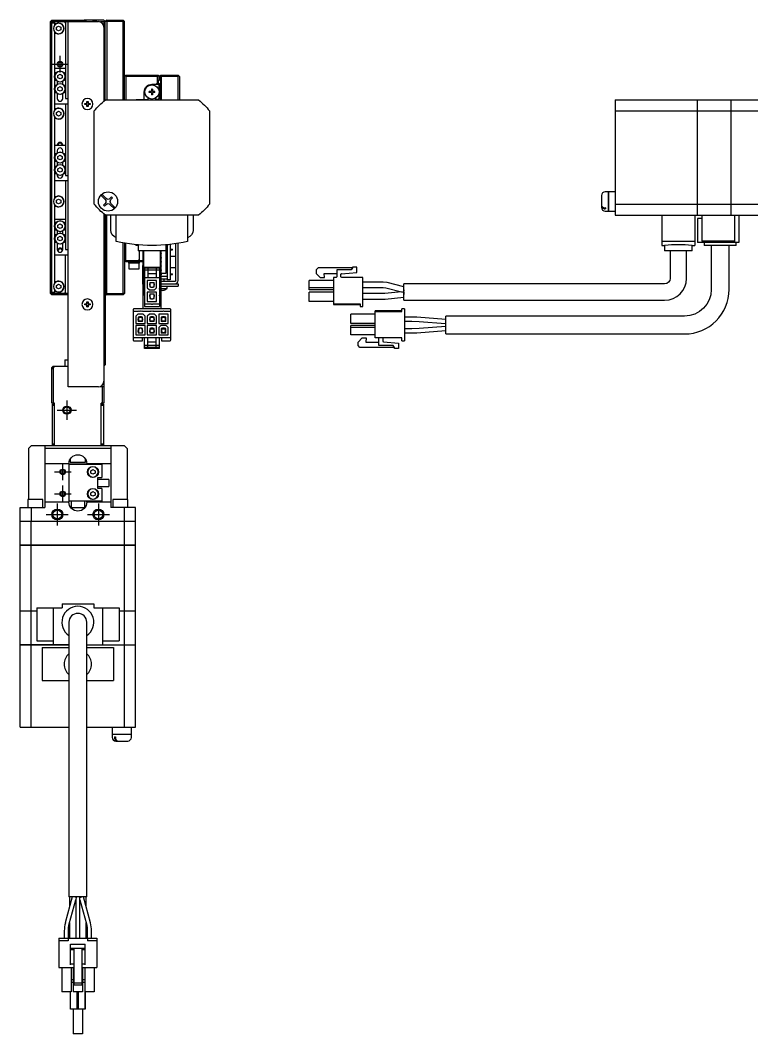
# Model space of a CAD drawing. Extents: x 0 to 1010, y -8 to 581.
# Drawn here: x 535.3 to 801.9, y 110.3 to 479.4 of the extents above; entities that cross this region are included whole.
import ezdxf

# ---------------------------------------------------------------- set-up
doc = ezdxf.new("R2010")
doc.units = 0
doc.header["$LTSCALE"] = 0.5
doc.linetypes.add('CENTER', pattern=[50.8, 31.75, -6.35, 6.35, -6.35])
for name, color, linetype in [('MSM_CENTER', 1, 'CENTER'), ('MSM_CONTINUOUS', 7, 'CONTINUOUS'), ('MSM_NARROW', 5, 'CONTINUOUS')]:
    doc.layers.add(name, color=color, linetype=linetype)

msp = doc.modelspace()

# ---------------------------------------------------------------- linework, layer by layer
at = {"layer": 'MSM_CENTER'}
for p, q in [((549.78, 460.4), (549.78, 466.4)), ((546.78, 463.4), (552.78, 463.4)), ((552.28, 340.9), (552.28, 333.9)), ((548.78, 337.4), (555.78, 337.4)), ((550.78, 311.9), (550.78, 317.9)), ((547.78, 314.9), (553.78, 314.9)), ((547.78, 306.9), (553.78, 306.9)), ((550.78, 303.9), (550.78, 309.9)), ((548.78, 303.4), (548.78, 295.4)), ((563.78, 303.4), (563.78, 295.4)), ((544.78, 299.4), (552.78, 299.4)), ((559.78, 299.4), (567.78, 299.4))]:
    msp.add_line(p, q, dxfattribs=at)
at = {"layer": 'MSM_CONTINUOUS'}
for p, q in [((546.78, 479.4), (546.28, 478.9)), ((546.28, 379.9), (546.28, 478.9)), ((546.78, 478.9), (546.53, 479.15)), ((546.78, 479.4), (558.28, 479.4)), ((546.78, 379.9), (546.78, 478.9)), ((546.78, 478.9), (563.78, 478.9)), ((547.78, 478.4), (546.78, 478.4)), ((547.78, 478.9), (547.78, 477.72)), ((548.53, 476.83), (549.28, 477.26)), ((548.53, 475.96), (548.53, 476.83)), ((549.28, 477.26), (550.03, 476.83)), ((550.03, 476.83), (550.03, 475.96)), ((551.28, 478.9), (551.78, 478.4)), ((551.78, 478.9), (551.78, 450.9)), ((552.78, 345.9), (552.78, 478.9)), ((558.28, 479.4), (558.78, 478.9)), ((558.38, 479.3), (558.58, 479.3)), ((558.48, 479.3), (558.58, 479.4)), ((565.78, 479.4), (558.58, 479.4)), ((558.68, 479), (558.58, 478.9)), ((558.88, 478.9), (558.88, 479)), ((559.08, 478.9), (559.08, 479.4)), ((559.28, 478.9), (559.28, 479.4)), ((559.48, 478.9), (559.28, 479.1)), ((561.78, 479.2), (561.78, 478.9)), ((562.98, 479.2), (561.78, 479.2)), ((562.98, 479.2), (562.98, 478.9)), ((564.58, 478.9), (565.78, 478.9)), ((565.78, 479.4), (566.28, 478.9)), ((566.03, 479.15), (565.78, 478.9)), ((565.78, 478.9), (565.78, 449.96)), ((566.78, 479.4), (566.28, 478.9)), ((572.78, 478.9), (566.28, 478.9)), ((566.28, 450.4), (566.28, 478.9)), ((566.78, 479.4), (566.78, 450.4)), ((566.78, 479.4), (572.78, 479.4)), ((573.28, 478.9), (572.78, 479.4)), ((572.78, 450.4), (572.78, 479.4)), ((573.28, 478.69), (572.78, 478.9)), ((573.28, 450.4), (573.28, 478.9)), ((547.78, 475.07), (547.78, 446.72)), ((549.28, 475.53), (548.53, 475.96)), ((550.03, 475.96), (549.28, 475.53)), ((547.78, 461.9), (551.78, 461.9)), ((549.03, 459.33), (549.78, 459.76)), ((549.03, 458.46), (549.03, 459.33)), ((549.78, 458.03), (549.03, 458.46)), ((549.78, 459.76), (550.53, 459.33)), ((550.53, 458.46), (549.78, 458.03)), ((550.53, 459.33), (550.53, 458.46)), ((573.28, 458.9), (573.78, 459.4)), ((573.78, 458.9), (573.53, 459.15)), ((573.78, 459.4), (585.58, 459.4)), ((573.78, 458.9), (573.78, 450.4)), ((585.28, 458.9), (573.78, 458.9)), ((585.68, 459.3), (585.28, 458.9)), ((585.28, 456.6), (585.28, 458.9)), ((585.58, 459.4), (585.78, 459.2)), ((585.78, 459.2), (585.78, 457.66)), ((586.28, 459.2), (586.33, 459.25)), ((586.28, 457.66), (586.28, 459.2)), ((586.33, 459.25), (586.48, 459.4)), ((586.33, 459.25), (586.68, 458.9)), ((586.48, 459.4), (592.78, 459.4)), ((592.78, 458.9), (586.68, 458.9)), ((586.68, 458.9), (586.68, 450.4)), ((592.78, 459.4), (593.28, 458.9)), ((593.03, 459.15), (592.78, 458.9)), ((592.78, 450.4), (592.78, 458.9)), ((593.28, 458.9), (593.28, 450.4)), ((548.78, 457.16), (548.78, 456.13)), ((549.03, 454.83), (549.78, 455.26)), ((549.03, 453.96), (549.03, 454.83)), ((549.78, 455.26), (550.53, 454.83)), ((550.53, 454.83), (550.53, 453.96)), ((550.78, 456.13), (550.78, 457.16)), ((583.43, 454.3), (583.14, 454.3)), ((583.14, 454.3), (583.14, 453.5)), ((583.28, 456.1), (585.78, 456.1)), ((583.43, 454.3), (583.43, 453.5)), ((585.28, 456.6), (584.78, 456.1)), ((585.64, 456.1), (585.28, 456.6)), ((585.78, 456.33), (585.78, 454.01)), ((586.28, 450.4), (586.28, 456.33)), ((548.78, 452.66), (548.78, 450.9)), ((549.78, 453.53), (549.03, 453.96)), ((550.53, 453.96), (549.78, 453.53)), ((550.78, 450.9), (550.78, 452.66)), ((551.78, 450.9), (552.78, 450.9)), ((566.28, 450.4), (566.16, 450.27)), ((566.31, 450.4), (600.25, 450.4)), ((577.58, 450.4), (577.58, 450.6)), ((577.58, 450.6), (581.74, 450.6)), ((580.48, 450.6), (580.48, 453.3)), ((581.74, 450.6), (581.96, 450.97)), ((582.28, 453.15), (582.28, 453.44)), ((583.08, 453.44), (582.28, 453.44)), ((583.08, 453.15), (582.28, 453.15)), ((582.81, 453.44), (582.81, 453.15)), ((583.43, 453.77), (583.14, 453.77)), ((583.14, 453.09), (583.14, 452.3)), ((583.14, 452.83), (583.43, 452.83)), ((583.43, 452.3), (583.14, 452.3)), ((583.43, 453.09), (583.43, 452.3)), ((584.28, 453.44), (583.49, 453.44)), ((584.28, 453.15), (583.49, 453.15)), ((583.75, 453.44), (583.75, 453.15)), ((584.28, 453.15), (584.28, 453.44)), ((584.75, 450.73), (584.83, 450.6)), ((585.48, 450.6), (584.83, 450.6)), ((585.48, 450.6), (585.78, 450.9)), ((585.78, 452.58), (585.78, 450.9)), ((600.41, 450.27), (600.28, 450.4)), ((752.13, 450.4), (782.08, 450.4)), ((752.13, 450.4), (752.13, 408.4)), ((782.08, 408.4), (782.08, 450.4)), ((782.08, 450.35), (782.13, 450.35)), ((782.13, 408.4), (782.13, 450.4)), ((782.13, 450.4), (794.38, 450.4)), ((794.38, 408.4), (794.38, 450.4)), ((794.38, 450.35), (794.43, 450.35)), ((794.43, 450.4), (818.38, 450.4)), ((794.43, 408.4), (794.43, 450.4)), ((552.78, 448.9), (547.78, 448.9)), ((551.78, 448.9), (551.78, 422.9)), ((558.86, 449.1), (559.58, 449.1)), ((559.58, 448.7), (558.86, 448.7)), ((559.58, 449.1), (559.58, 449.82)), ((559.58, 447.97), (559.58, 448.7)), ((559.98, 449.82), (559.98, 449.1)), ((559.98, 449.1), (560.71, 449.1)), ((559.98, 448.7), (559.98, 447.97)), ((560.71, 448.7), (559.98, 448.7)), ((547.78, 444.07), (547.78, 414.72)), ((548.53, 445.83), (549.28, 446.26)), ((548.53, 444.96), (548.53, 445.83)), ((549.28, 444.53), (548.53, 444.96)), ((549.28, 446.26), (550.03, 445.83)), ((550.03, 444.96), (549.28, 444.53)), ((550.03, 445.83), (550.03, 444.96)), ((562.41, 446.53), (562.28, 446.4)), ((562.28, 412.43), (562.28, 446.37)), ((604.28, 446.4), (604.16, 446.53)), ((604.28, 446.37), (604.28, 412.43)), ((752.13, 446.37), (782.08, 446.37)), ((782.08, 446.11), (782.13, 446.11)), ((782.13, 446.37), (794.38, 446.37)), ((794.38, 446.11), (794.43, 446.11)), ((794.43, 446.37), (818.38, 446.37)), ((547.78, 433.9), (551.78, 433.9)), ((548.78, 431.9), (548.78, 431.13)), ((550.78, 431.13), (550.78, 431.9)), ((549.03, 429.83), (549.78, 430.26)), ((549.03, 428.96), (549.03, 429.83)), ((549.78, 428.53), (549.03, 428.96)), ((549.78, 430.26), (550.53, 429.83)), ((550.53, 428.96), (549.78, 428.53)), ((550.53, 429.83), (550.53, 428.96)), ((548.78, 427.66), (548.78, 426.63)), ((549.03, 425.33), (549.78, 425.76)), ((549.03, 424.46), (549.03, 425.33)), ((549.78, 425.76), (550.53, 425.33)), ((550.53, 425.33), (550.53, 424.46)), ((550.78, 426.63), (550.78, 427.66)), ((552.78, 420.9), (547.78, 420.9)), ((548.78, 423.16), (548.78, 422.9)), ((549.78, 424.03), (549.03, 424.46)), ((550.53, 424.46), (549.78, 424.03)), ((550.78, 422.9), (550.78, 423.16)), ((551.78, 422.9), (552.78, 422.9)), ((551.78, 420.9), (551.78, 395.9)), ((548.53, 413.83), (549.28, 414.26)), ((548.53, 412.96), (548.53, 413.83)), ((549.28, 414.26), (550.03, 413.83)), ((550.03, 413.83), (550.03, 412.96)), ((566.22, 414.1), (564.64, 415.69)), ((564.99, 416.04), (566.58, 414.46)), ((567.99, 414.46), (568.59, 415.06)), ((568.95, 414.7), (568.34, 414.1)), ((568.59, 415.06), (568.95, 414.7)), ((747.13, 415.6), (747.13, 411.2)), ((749.58, 416.9), (748.43, 416.9)), ((749.58, 416.9), (749.58, 409.9)), ((749.63, 416.85), (749.58, 416.85)), ((749.63, 416.9), (749.63, 409.9)), ((752.13, 416.9), (749.63, 416.9)), ((547.78, 412.07), (547.78, 383.72)), ((549.28, 412.53), (548.53, 412.96)), ((550.03, 412.96), (549.28, 412.53)), ((562.28, 412.4), (562.41, 412.27)), ((565.62, 412.09), (566.22, 412.69)), ((565.98, 411.73), (565.62, 412.09)), ((566.58, 412.34), (565.98, 411.73)), ((569.58, 410.75), (567.99, 412.34)), ((568.34, 412.69), (569.93, 411.1)), ((604.16, 412.27), (604.28, 412.4)), ((748.63, 411.1), (748.43, 411.1)), ((748.63, 410.75), (748.43, 410.75)), ((748.43, 409.9), (749.58, 409.9)), ((748.63, 411.1), (748.63, 410.75)), ((749.58, 409.95), (749.63, 409.95)), ((749.63, 409.9), (752.13, 409.9)), ((752.13, 412.43), (782.08, 412.43)), ((782.08, 412.68), (782.13, 412.68)), ((782.13, 412.43), (794.38, 412.43)), ((794.38, 412.68), (794.43, 412.68)), ((794.43, 412.43), (818.38, 412.43)), ((547.78, 406.9), (551.78, 406.9)), ((565.78, 408.84), (565.78, 339.9)), ((566.16, 408.53), (566.28, 408.4)), ((566.28, 408.4), (566.28, 353.9)), ((600.25, 408.4), (566.31, 408.4)), ((566.78, 379.4), (566.78, 408.4)), ((568.28, 402.98), (568.28, 408.4)), ((570.28, 398.83), (570.28, 408.4)), ((596.28, 408.4), (596.28, 398.83)), ((598.28, 408.4), (598.28, 402.98)), ((600.28, 408.4), (600.41, 408.53)), ((752.13, 408.4), (782.08, 408.4)), ((769.13, 408.4), (769.13, 397.4)), ((781.13, 408.4), (781.13, 397.4)), ((782.08, 408.45), (782.13, 408.45)), ((782.13, 408.4), (818.38, 408.4)), ((783.63, 407.2), (782.13, 407.2)), ((782.13, 407.2), (782.13, 398.4)), ((783.63, 408.4), (783.63, 399)), ((794.38, 408.45), (794.43, 408.45)), ((795.63, 408.4), (795.63, 398.4)), ((797.13, 408.4), (797.13, 398.4)), ((548.78, 402.66), (548.78, 401.63)), ((549.03, 404.83), (549.78, 405.26)), ((549.03, 403.96), (549.03, 404.83)), ((549.78, 403.53), (549.03, 403.96)), ((549.78, 405.26), (550.53, 404.83)), ((550.53, 403.96), (549.78, 403.53)), ((550.53, 404.83), (550.53, 403.96)), ((550.78, 401.63), (550.78, 402.66)), ((549.03, 400.33), (549.78, 400.76)), ((549.03, 399.46), (549.03, 400.33)), ((549.78, 399.03), (549.03, 399.46)), ((549.78, 400.76), (550.53, 400.33)), ((550.53, 399.46), (549.78, 399.03)), ((550.53, 400.33), (550.53, 399.46)), ((781.13, 398.83), (769.13, 398.83)), ((795.63, 399), (783.63, 399)), ((548.78, 398.16), (548.78, 395.9)), ((550.78, 395.9), (550.78, 398.16)), ((551.78, 395.9), (552.78, 395.9)), ((572.78, 379.4), (572.78, 398.33)), ((573.28, 398.24), (573.28, 379.9)), ((573.78, 391.4), (573.78, 398.16)), ((577.46, 397.68), (577.46, 397.4)), ((578.28, 397.4), (577.46, 397.4)), ((578.28, 397.61), (578.28, 395.4)), ((588.28, 395.4), (578.28, 395.4)), ((578.78, 391.9), (578.78, 395.4)), ((580.03, 374.3), (580.03, 395.4)), ((580.28, 380.4), (580.28, 395.4)), ((586.28, 395.4), (586.28, 380.4)), ((586.53, 395.4), (586.53, 374.3)), ((588.28, 397.61), (588.28, 387.15)), ((589.1, 397.4), (588.28, 397.4)), ((588.28, 396.65), (588.78, 396.65)), ((588.78, 397.4), (588.78, 384.9)), ((589.1, 397.4), (589.1, 397.68)), ((589.98, 397.78), (589.98, 384.9)), ((589.98, 396.02), (590.78, 396.02)), ((589.98, 395.77), (590.78, 395.77)), ((590.78, 395.77), (590.78, 396.02)), ((591.98, 384.6), (591.98, 398.03)), ((592.78, 384.6), (592.78, 398.16)), ((769.13, 397.4), (770.13, 397.4)), ((770.13, 397.4), (770.13, 395.4)), ((780.13, 395.4), (770.13, 395.4)), ((772.13, 395.4), (772.13, 385.4)), ((778.13, 385.4), (778.13, 395.4)), ((780.13, 397.4), (781.13, 397.4)), ((780.13, 395.4), (780.13, 397.4)), ((797.13, 398.4), (782.13, 398.4)), ((784.56, 398.4), (784.56, 397.4)), ((796.2, 397.4), (784.56, 397.4)), ((787.13, 397.4), (787.13, 381.4)), ((793.63, 381.4), (793.63, 397.4)), ((796.2, 397.4), (796.2, 398.4)), ((552.78, 393.9), (547.78, 393.9)), ((551.78, 379.9), (551.78, 393.9)), ((573.78, 391.9), (580.03, 391.9)), ((580.03, 391.4), (573.78, 391.4)), ((574.78, 391.9), (574.78, 390.9)), ((578.78, 392.4), (578.28, 391.9)), ((578.78, 390.9), (578.78, 391.4)), ((591.98, 393.4), (589.98, 393.4)), ((578.78, 390.9), (574.78, 390.9)), ((574.88, 390.9), (574.88, 388.9)), ((574.88, 388.9), (578.68, 388.9)), ((578.68, 388.9), (578.68, 390.9)), ((579.78, 390.1), (579.78, 383.8)), ((579.78, 390.1), (580.03, 390.1)), ((580.58, 389.5), (585.98, 389.5)), ((580.58, 389.5), (580.58, 375.1)), ((580.58, 389.2), (585.98, 389.2)), ((580.58, 388.5), (585.98, 388.5)), ((581.78, 389.2), (581.78, 385.7)), ((584.78, 389.2), (584.78, 385.7)), ((585.98, 389.5), (585.98, 375.1)), ((589.98, 389.4), (591.98, 389.4)), ((643.83, 389.2), (643.13, 388.5)), ((643.13, 388.5), (643.13, 387.2)), ((656.43, 389.2), (643.83, 389.2)), ((650.68, 388.5), (650.68, 386)), ((655.93, 388.5), (650.68, 388.5)), ((652.37, 387.1), (657.93, 387.58)), ((652.37, 387.1), (657.93, 387.58)), ((656.43, 389.2), (655.93, 388.5)), ((656.43, 389.5), (656.43, 389.2)), ((657.93, 389.5), (656.43, 389.5)), ((657.93, 387.58), (657.93, 389.5)), ((580.58, 385.7), (585.98, 385.7)), ((584.98, 384.6), (581.58, 384.6)), ((581.58, 384.6), (581.58, 381.95)), ((581.78, 387.2), (584.78, 387.2)), ((582.48, 383.95), (582.48, 383.45)), ((582.48, 383.95), (584.08, 383.95)), ((582.53, 383.95), (582.53, 382.57)), ((584.03, 382.57), (584.03, 383.95)), ((584.08, 383.45), (584.08, 383.95)), ((584.98, 381.95), (584.98, 384.6)), ((586.63, 386.65), (586.53, 386.65)), ((586.53, 386.15), (588.78, 386.15)), ((588.78, 385.15), (586.53, 385.15)), ((591.58, 384.2), (586.53, 384.2)), ((588.28, 387.15), (586.63, 387.15)), ((586.63, 387.15), (586.63, 386.65)), ((587.78, 384.2), (587.78, 385.15)), ((589.98, 384.9), (588.78, 384.9)), ((589.98, 387.02), (590.78, 387.02)), ((589.98, 386.77), (590.78, 386.77)), ((590.78, 386.77), (590.78, 387.02)), ((640.53, 381.2), (640.53, 384.6)), ((649.43, 384.6), (640.53, 384.6)), ((643.13, 387.2), (644.63, 385.7)), ((643.13, 387.2), (644.63, 385.7)), ((644.63, 385.7), (646.13, 385.7)), ((644.63, 385.7), (646.13, 385.7)), ((646, 387.2), (650.68, 387.2)), ((646.13, 385.7), (646, 387.2)), ((646, 387.2), (650.68, 387.2)), ((650.38, 385.7), (649.43, 385.7)), ((649.43, 385.7), (649.43, 376.1)), ((652.18, 386), (652.18, 386.9)), ((652.37, 387.1), (653.52, 387.2)), ((652.37, 387.1), (653.52, 387.2)), ((660.13, 385.7), (652.48, 385.7)), ((653.52, 387.2), (653.52, 387.2)), ((660.13, 375.1), (660.13, 385.7)), ((667.49, 384.07), (660.13, 384.07)), ((669.01, 383.88), (667.49, 384.07)), ((675.13, 382.28), (669.01, 383.88)), ((546.78, 380.4), (547.78, 380.4)), ((547.78, 381.07), (547.78, 379.9)), ((548.53, 382.83), (549.28, 383.26)), ((548.53, 381.96), (548.53, 382.83)), ((549.28, 381.53), (548.53, 381.96)), ((549.28, 383.26), (550.03, 382.83)), ((550.03, 381.96), (549.28, 381.53)), ((550.03, 382.83), (550.03, 381.96)), ((551.78, 380.4), (551.28, 379.9)), ((581.58, 381.95), (582.33, 381.2)), ((581.58, 380.4), (581.58, 377)), ((584.98, 380.4), (581.58, 380.4)), ((582.33, 381.2), (584.23, 381.2)), ((582.38, 383.45), (582.38, 382.95)), ((582.53, 383.45), (582.38, 383.45)), ((582.38, 382.95), (582.53, 382.95)), ((582.48, 382.95), (582.48, 382.3)), ((582.48, 382.3), (582.81, 382.3)), ((582.53, 382.57), (582.91, 382.2)), ((582.91, 382.2), (583.66, 382.2)), ((583.66, 382.2), (584.03, 382.57)), ((583.76, 382.3), (584.08, 382.3)), ((584.03, 383.45), (584.18, 383.45)), ((584.03, 382.95), (584.18, 382.95)), ((584.08, 382.3), (584.08, 382.95)), ((584.18, 382.95), (584.18, 383.45)), ((584.23, 381.2), (584.98, 381.95)), ((584.98, 377), (584.98, 380.4)), ((586.53, 383.4), (592.78, 383.4)), ((586.53, 382.6), (592.78, 382.6)), ((586.53, 381.7), (588.78, 381.7)), ((586.58, 381.14), (586.98, 381.14)), ((586.58, 381.01), (586.58, 381.14)), ((586.98, 381.14), (586.98, 381.01)), ((587.71, 381.14), (587.73, 381.14)), ((588.78, 381.7), (588.78, 382.6)), ((592.78, 383.4), (592.78, 382.6)), ((649.43, 381.95), (640.53, 381.95)), ((649.43, 381.2), (640.53, 381.2)), ((649.43, 381.2), (640.53, 381.2)), ((640.53, 377), (640.53, 380.4)), ((649.43, 380.4), (640.53, 380.4)), ((660.13, 382.07), (667.49, 382.07)), ((667.49, 382.07), (668.5, 381.94)), ((674.19, 380.46), (668.13, 379.88)), ((668.5, 381.94), (674.19, 380.46)), ((674.19, 380.46), (674.91, 380.4)), ((675.13, 381.25), (674.91, 380.4)), ((674.95, 380.53), (674.91, 380.4)), ((674.91, 380.4), (674.95, 380.53)), ((674.95, 380.53), (675.13, 381.25)), ((675.04, 380.54), (674.95, 380.53)), ((675.04, 380.54), (675.13, 379.55)), ((675.13, 377.4), (675.13, 383.4)), ((770.13, 383.4), (675.13, 383.4)), ((546.28, 379.9), (546.78, 379.4)), ((546.53, 379.65), (546.78, 379.9)), ((552.78, 379.9), (546.78, 379.9)), ((552.78, 379.4), (546.78, 379.4)), ((559.58, 376.1), (559.58, 376.82)), ((559.98, 376.82), (559.98, 376.1)), ((566.28, 379.9), (572.78, 379.9)), ((566.28, 379.9), (566.78, 379.4)), ((572.78, 379.4), (566.78, 379.4)), ((572.78, 379.9), (573.28, 380.1)), ((572.78, 379.4), (573.28, 379.9)), ((581.58, 377), (584.98, 377)), ((582.53, 379.25), (582.38, 379.25)), ((582.38, 379.25), (582.38, 378.75)), ((582.38, 378.75), (582.53, 378.75)), ((582.48, 379.75), (584.08, 379.75)), ((582.48, 379.75), (582.48, 379.25)), ((582.48, 378.75), (582.48, 378.1)), ((582.48, 378.1), (582.81, 378.1)), ((582.53, 379.75), (582.53, 378.37)), ((582.53, 378.37), (582.91, 378)), ((582.91, 378), (583.66, 378)), ((583.66, 378), (584.03, 378.37)), ((583.76, 378.1), (584.08, 378.1)), ((584.03, 378.37), (584.03, 379.75)), ((584.03, 379.25), (584.18, 379.25)), ((584.03, 378.75), (584.18, 378.75)), ((584.08, 379.25), (584.08, 379.75)), ((584.08, 378.1), (584.08, 378.75)), ((584.18, 378.75), (584.18, 379.25)), ((649.43, 377), (640.53, 377)), ((649.43, 377), (640.53, 377)), ((668.04, 379.87), (660.13, 379.87)), ((660.13, 377.87), (668.04, 377.87)), ((668.13, 379.88), (668.04, 379.87)), ((668.04, 377.87), (668.33, 377.88)), ((668.33, 377.88), (675.13, 378.54)), ((675.13, 377.4), (770.13, 377.4)), ((558.86, 376.1), (559.58, 376.1)), ((559.58, 375.7), (558.86, 375.7)), ((559.58, 374.97), (559.58, 375.7)), ((559.98, 376.1), (560.71, 376.1)), ((560.71, 375.7), (559.98, 375.7)), ((559.98, 375.7), (559.98, 374.97)), ((576.38, 374), (576.38, 363)), ((578.28, 373.3), (576.38, 373.3)), ((589.88, 374.3), (576.68, 374.3)), ((578.83, 373.3), (578.78, 373.3)), ((579.38, 373.3), (579.33, 373.3)), ((582.76, 373.3), (579.88, 373.3)), ((580.58, 376.1), (583.03, 376.1)), ((580.58, 375.1), (585.98, 375.1)), ((583.31, 373.3), (583.26, 373.3)), ((583.53, 376.1), (585.98, 376.1)), ((587.23, 373.3), (583.81, 373.3)), ((590.18, 373.3), (587.73, 373.3)), ((590.18, 363), (590.18, 374)), ((649.43, 376.1), (659.13, 376.1)), ((649.43, 376.1), (659.13, 376.1)), ((649.43, 376.1), (649.43, 375.85)), ((649.43, 375.85), (659.13, 375.85)), ((659.13, 376.1), (659.13, 375.1)), ((659.13, 375.1), (660.13, 375.1)), ((659.13, 375.1), (660.13, 375.1)), ((664.68, 363.7), (664.68, 373.55)), ((674.38, 373.55), (664.68, 373.55)), ((664.68, 373.3), (674.38, 373.3)), ((674.38, 373.3), (674.38, 374.3)), ((675.38, 374.3), (674.38, 374.3)), ((675.38, 374.3), (675.38, 362.7)), ((578.13, 372.4), (577.38, 371.65)), ((577.38, 371.65), (577.38, 369)), ((580.03, 372.4), (578.13, 372.4)), ((578.33, 370.65), (578.18, 370.65)), ((578.18, 370.65), (578.18, 370.15)), ((578.18, 370.15), (578.33, 370.15)), ((578.28, 371.3), (578.28, 370.65)), ((578.61, 371.3), (578.28, 371.3)), ((578.28, 370.15), (578.28, 369.65)), ((579.88, 369.65), (578.28, 369.65)), ((578.71, 371.4), (578.33, 371.02)), ((578.33, 371.02), (578.33, 369.65)), ((579.46, 371.4), (578.71, 371.4)), ((579.4, 369.65), (578.87, 369.8)), ((579.3, 371.24), (579.75, 371.11)), ((579.83, 371.02), (579.46, 371.4)), ((579.88, 371.3), (579.56, 371.3)), ((579.83, 369.65), (579.83, 371.02)), ((579.98, 370.65), (579.83, 370.65)), ((579.98, 370.15), (579.83, 370.15)), ((579.88, 370.65), (579.88, 371.3)), ((579.88, 369.65), (579.88, 370.15)), ((579.98, 370.15), (579.98, 370.65)), ((580.78, 371.65), (580.03, 372.4)), ((580.78, 369), (580.78, 371.65)), ((582.33, 372.4), (581.58, 371.65)), ((581.58, 371.65), (581.58, 369)), ((584.23, 372.4), (582.33, 372.4)), ((582.53, 370.65), (582.38, 370.65)), ((582.38, 370.65), (582.38, 370.15)), ((582.38, 370.15), (582.53, 370.15)), ((582.81, 371.3), (582.48, 371.3)), ((582.48, 371.3), (582.48, 370.65)), ((582.48, 370.15), (582.48, 369.65)), ((584.08, 369.65), (582.48, 369.65)), ((582.91, 371.4), (582.53, 371.02)), ((582.53, 371.02), (582.53, 369.65)), ((582.54, 369.65), (582.53, 369.73)), ((583.66, 371.4), (582.91, 371.4)), ((584.03, 371.02), (583.66, 371.4)), ((584.08, 371.3), (583.76, 371.3)), ((584.03, 369.65), (584.03, 371.02)), ((584.18, 370.65), (584.03, 370.65)), ((584.18, 370.15), (584.03, 370.15)), ((584.03, 369.65), (584.03, 369.73)), ((584.08, 370.65), (584.08, 371.3)), ((584.08, 369.65), (584.08, 370.15)), ((584.18, 370.15), (584.18, 370.65)), ((584.98, 371.65), (584.23, 372.4)), ((584.98, 369), (584.98, 371.65)), ((585.78, 372.4), (585.78, 369)), ((589.18, 372.4), (585.78, 372.4)), ((586.73, 370.65), (586.58, 370.65)), ((586.58, 370.65), (586.58, 370.15)), ((586.58, 370.15), (586.73, 370.15)), ((586.68, 371.3), (586.68, 370.65)), ((587.01, 371.3), (586.68, 371.3)), ((586.68, 370.15), (586.68, 369.65)), ((588.28, 369.65), (586.68, 369.65)), ((587.01, 371.3), (586.73, 371.02)), ((586.73, 371.02), (586.73, 369.65)), ((587.27, 371.24), (586.82, 371.11)), ((587.11, 371.4), (587.01, 371.3)), ((587.86, 371.4), (587.11, 371.4)), ((587.17, 369.65), (587.7, 369.8)), ((588.23, 371.02), (587.86, 371.4)), ((588.28, 371.3), (587.96, 371.3)), ((588.23, 369.65), (588.23, 371.02)), ((588.38, 370.65), (588.23, 370.65)), ((588.38, 370.15), (588.23, 370.15)), ((588.28, 370.65), (588.28, 371.3)), ((588.28, 369.65), (588.28, 370.15)), ((588.38, 370.15), (588.38, 370.65)), ((589.18, 369), (589.18, 372.4)), ((655.78, 369), (655.78, 372.4)), ((664.68, 372.4), (655.78, 372.4)), ((678.99, 371.27), (675.38, 371.27)), ((675.38, 369.77), (678.01, 369.77)), ((678.01, 369.77), (680.65, 369.67)), ((690.38, 370.4), (679.84, 371.24)), ((680.65, 369.67), (690.32, 368.9)), ((690.38, 365.15), (690.38, 371.65)), ((777.38, 371.65), (690.38, 371.65)), ((577.38, 369), (580.78, 369)), ((577.38, 368.2), (577.38, 364.8)), ((580.78, 368.2), (577.38, 368.2)), ((578.33, 366.45), (578.18, 366.45)), ((578.18, 366.45), (578.18, 365.95)), ((578.18, 365.95), (578.33, 365.95)), ((578.61, 367.1), (578.28, 367.1)), ((578.28, 367.1), (578.28, 366.45)), ((578.28, 365.95), (578.28, 365.45)), ((579.88, 365.45), (578.28, 365.45)), ((578.71, 367.2), (578.33, 366.82)), ((578.33, 366.82), (578.33, 365.45)), ((579.46, 367.2), (578.71, 367.2)), ((579.83, 366.82), (579.46, 367.2)), ((579.88, 367.1), (579.56, 367.1)), ((579.83, 365.45), (579.83, 366.82)), ((579.98, 366.45), (579.83, 366.45)), ((579.98, 365.95), (579.83, 365.95)), ((579.88, 366.45), (579.88, 367.1)), ((579.88, 365.45), (579.88, 365.95)), ((579.98, 365.95), (579.98, 366.45)), ((580.78, 364.8), (580.78, 368.2)), ((581.58, 369), (584.98, 369)), ((584.98, 368.2), (581.58, 368.2)), ((581.58, 368.2), (581.58, 364.8)), ((582.38, 366.45), (582.38, 365.95)), ((582.53, 366.45), (582.38, 366.45)), ((582.38, 365.95), (582.53, 365.95)), ((582.81, 367.1), (582.48, 367.1)), ((582.48, 367.1), (582.48, 366.45)), ((582.48, 365.95), (582.48, 365.45)), ((584.08, 365.45), (582.48, 365.45)), ((582.91, 367.2), (582.53, 366.82)), ((582.53, 366.82), (582.53, 365.45)), ((583.66, 367.2), (582.91, 367.2)), ((584.03, 366.82), (583.66, 367.2)), ((584.08, 367.1), (583.76, 367.1)), ((584.03, 365.45), (584.03, 366.82)), ((584.18, 366.45), (584.03, 366.45)), ((584.18, 365.95), (584.03, 365.95)), ((584.08, 366.45), (584.08, 367.1)), ((584.08, 365.45), (584.08, 365.95)), ((584.18, 365.95), (584.18, 366.45)), ((584.98, 364.8), (584.98, 368.2)), ((585.78, 369), (589.18, 369)), ((586.53, 368.2), (585.78, 367.45)), ((585.78, 367.45), (585.78, 364.8)), ((588.43, 368.2), (586.53, 368.2)), ((586.73, 366.45), (586.58, 366.45)), ((586.58, 366.45), (586.58, 365.95)), ((586.58, 365.95), (586.73, 365.95)), ((587.01, 367.1), (586.68, 367.1)), ((586.68, 367.1), (586.68, 366.45)), ((586.68, 365.95), (586.68, 365.45)), ((588.28, 365.45), (586.68, 365.45)), ((587.01, 367.1), (586.73, 366.82)), ((586.73, 366.82), (586.73, 365.45)), ((586.73, 365.75), (587.28, 365.6)), ((587.11, 367.2), (587.01, 367.1)), ((587.86, 367.2), (587.11, 367.2)), ((587.69, 367.04), (587.14, 367.2)), ((587.96, 367.1), (587.86, 367.2)), ((588.28, 367.1), (587.96, 367.1)), ((588.23, 366.82), (587.96, 367.1)), ((588.23, 365.45), (588.23, 366.82)), ((588.38, 366.45), (588.23, 366.45)), ((588.38, 365.95), (588.23, 365.95)), ((588.28, 366.45), (588.28, 367.1)), ((588.28, 365.45), (588.28, 365.95)), ((588.38, 365.95), (588.38, 366.45)), ((589.18, 367.45), (588.43, 368.2)), ((589.18, 364.8), (589.18, 367.45)), ((664.68, 369), (655.78, 369)), ((664.68, 368.2), (655.78, 368.2)), ((655.78, 364.8), (655.78, 368.2)), ((664.68, 367.45), (655.78, 367.45)), ((678.02, 367.07), (675.38, 367.07)), ((675.38, 365.57), (679.01, 365.57)), ((680.64, 367.17), (678.02, 367.07)), ((679.81, 365.6), (690.38, 366.39)), ((690.33, 367.89), (680.64, 367.17)), ((590.18, 363.7), (576.38, 363.7)), ((576.68, 362.7), (579.78, 362.7)), ((577.38, 364.8), (580.78, 364.8)), ((579.78, 362.7), (579.78, 363.7)), ((580.58, 359.9), (580.58, 363.7)), ((581.58, 364.8), (584.98, 364.8)), ((581.78, 360.2), (581.78, 363.7)), ((584.78, 362.2), (581.78, 362.2)), ((584.78, 360.2), (584.78, 363.7)), ((585.78, 364.8), (589.18, 364.8)), ((585.98, 359.9), (585.98, 363.7)), ((586.78, 363.7), (586.78, 362.7)), ((586.78, 362.7), (589.88, 362.7)), ((664.68, 364.8), (655.78, 364.8)), ((658.38, 362.2), (659.88, 363.7)), ((658.38, 360.9), (658.38, 362.2)), ((659.88, 363.7), (661.38, 363.7)), ((661.38, 363.7), (661.25, 362.2)), ((661.25, 362.2), (665.93, 362.2)), ((674.38, 363.7), (664.68, 363.7)), ((665.93, 360.9), (665.93, 363.4)), ((667.43, 363.4), (667.43, 362.5)), ((667.62, 362.3), (673.18, 361.81)), ((673.18, 361.81), (673.18, 359.9)), ((674.38, 362.7), (674.38, 363.7)), ((674.38, 362.7), (675.38, 362.7)), ((690.38, 365.15), (777.38, 365.15)), ((585.98, 360.9), (580.58, 360.9)), ((585.98, 360.2), (580.58, 360.2)), ((585.98, 359.9), (580.58, 359.9)), ((659.08, 360.2), (658.38, 360.9)), ((671.68, 360.2), (659.08, 360.2)), ((671.18, 360.9), (665.93, 360.9)), ((671.68, 360.2), (671.18, 360.9)), ((671.68, 359.9), (671.68, 360.2)), ((673.18, 359.9), (671.68, 359.9)), ((551.53, 355.7), (552.78, 355.7)), ((551.53, 355.7), (551.53, 353.4)), ((546.78, 352.9), (547.28, 353.4)), ((546.78, 339.9), (546.78, 352.9)), ((547.28, 352.78), (546.78, 352.28)), ((547.59, 353.4), (547.28, 352.78)), ((547.28, 353.4), (552.78, 353.4)), ((547.28, 352.78), (547.28, 339.9)), ((565.78, 353.9), (566.03, 353.65)), ((566.28, 353.9), (565.78, 353.4)), ((563.78, 345.9), (552.78, 345.9)), ((565.78, 345.9), (564.58, 345.9)), ((565.28, 339.9), (565.28, 345.9)), ((547.78, 339.9), (546.78, 339.9)), ((546.98, 324.6), (546.98, 339.6)), ((546.98, 339.6), (547.78, 339.6)), ((547.78, 324.4), (547.78, 339.9)), ((565.78, 339.9), (564.78, 339.9)), ((564.78, 324.4), (564.78, 339.9)), ((564.78, 339.6), (565.58, 339.6)), ((565.58, 339.6), (565.58, 324.6)), ((547.78, 339.1), (546.98, 339.1)), ((565.58, 339.1), (564.78, 339.1)), ((546.98, 325.1), (547.78, 325.1)), ((564.78, 325.1), (565.58, 325.1)), ((539.28, 324.4), (538.28, 323.4)), ((538.28, 323.4), (538.28, 304.9)), ((573.28, 324.4), (539.28, 324.4)), ((544.28, 324.4), (544.28, 301.9)), ((568.28, 323.4), (544.28, 323.4)), ((547.78, 324.6), (546.98, 324.6)), ((565.58, 324.6), (564.78, 324.6)), ((568.28, 324.4), (568.28, 301.9)), ((574.28, 323.4), (573.28, 324.4)), ((574.28, 323.4), (574.28, 304.9)), ((553.03, 317.9), (544.28, 317.9)), ((553.03, 317.9), (553.03, 303.9)), ((553.03, 317.8), (559.53, 317.8)), ((565.03, 317.6), (553.03, 317.6)), ((553.53, 319.63), (553.53, 318.4)), ((553.53, 318.4), (559.03, 318.4)), ((559.03, 318.4), (559.03, 319.63)), ((568.28, 317.9), (559.53, 317.9)), ((559.53, 317.6), (559.53, 317.9)), ((565.03, 317.6), (565.03, 312.9)), ((561.03, 315.33), (561.78, 315.76)), ((561.03, 314.46), (561.03, 315.33)), ((561.78, 314.03), (561.03, 314.46)), ((561.78, 315.76), (562.53, 315.33)), ((562.53, 314.46), (561.78, 314.03)), ((562.53, 315.33), (562.53, 314.46)), ((563.53, 312.9), (565.03, 312.9)), ((563.53, 308.9), (563.53, 312.9)), ((567.53, 312.15), (563.53, 312.15)), ((567.53, 312.15), (567.53, 309.65)), ((550.46, 307.63), (550.48, 307.6)), ((551.17, 307.6), (550.48, 307.6)), ((561.03, 307.33), (561.78, 307.76)), ((561.03, 306.46), (561.03, 307.33)), ((561.78, 306.03), (561.03, 306.46)), ((561.78, 307.76), (562.53, 307.33)), ((562.53, 306.46), (561.78, 306.03)), ((562.53, 307.33), (562.53, 306.46)), ((563.53, 309.65), (567.53, 309.65)), ((565.03, 308.9), (563.53, 308.9)), ((565.03, 308.9), (565.03, 304.2)), ((543.53, 304.9), (538.03, 304.9)), ((538.03, 304.9), (538.03, 301.9)), ((543.53, 301.9), (543.53, 304.9)), ((553.03, 303.9), (544.28, 303.9)), ((565.03, 304.2), (553.03, 304.2)), ((553.78, 304.2), (553.78, 301.9)), ((558.78, 301.9), (558.78, 304.2)), ((559.53, 303.9), (559.53, 304.2)), ((568.28, 303.9), (559.53, 303.9)), ((574.53, 304.9), (569.03, 304.9)), ((569.03, 304.9), (569.03, 301.9)), ((574.53, 301.9), (574.53, 304.9)), ((535.28, 288.2), (535.28, 301.9)), ((535.28, 301.9), (544.28, 301.9)), ((539.28, 301.9), (539.28, 296.9)), ((553.72, 301.9), (558.85, 301.9)), ((577.28, 301.9), (568.28, 301.9)), ((573.28, 296.9), (573.28, 301.9)), ((577.28, 288.2), (577.28, 301.9)), ((577.28, 296.9), (535.28, 296.9)), ((539.31, 288.2), (539.31, 296.9)), ((573.25, 288.2), (573.25, 296.9)), ((577.28, 288.2), (535.28, 288.2)), ((535.28, 264.2), (535.28, 288.15)), ((577.28, 288.15), (535.28, 288.15)), ((535.33, 288.15), (535.33, 288.2)), ((539.31, 264.2), (539.31, 288.15)), ((539.57, 288.15), (539.57, 288.2)), ((573, 288.15), (573, 288.2)), ((573.25, 264.2), (573.25, 288.15)), ((577.23, 288.15), (577.23, 288.2)), ((577.28, 264.2), (577.28, 288.15)), ((550.5, 266.9), (562.06, 266.9)), ((550.5, 266.9), (550.5, 265.4)), ((562.06, 266.9), (562.06, 265.4)), ((541.28, 264.2), (535.28, 264.2)), ((535.28, 251.9), (535.28, 264.15)), ((541.28, 264.15), (535.28, 264.15)), ((535.33, 264.15), (535.33, 264.2)), ((539.31, 251.9), (539.31, 264.15)), ((539.57, 264.15), (539.57, 264.2)), ((541.28, 265.4), (541.28, 253.4)), ((541.28, 265.4), (550.5, 265.4)), ((547.28, 265.4), (547.28, 251.9)), ((562.06, 265.4), (571.28, 265.4)), ((565.28, 265.4), (565.28, 251.9)), ((571.28, 265.4), (571.28, 253.4)), ((577.28, 264.2), (571.28, 264.2)), ((577.28, 264.15), (571.28, 264.15)), ((573, 264.15), (573, 264.2)), ((573.25, 251.9), (573.25, 264.15)), ((577.23, 264.15), (577.23, 264.2)), ((577.28, 251.9), (577.28, 264.15)), ((553.03, 260.15), (553.03, 160.15)), ((559.53, 160.15), (559.53, 260.15)), ((553.03, 251.9), (535.28, 251.9)), ((535.28, 221.9), (535.28, 251.85)), ((553.03, 251.85), (535.28, 251.85)), ((535.33, 251.85), (535.33, 251.9)), ((539.31, 221.9), (539.31, 251.85)), ((539.57, 251.85), (539.57, 251.9)), ((541.28, 253.4), (547.28, 253.4)), ((559.53, 251.9), (577.28, 251.9)), ((577.28, 251.85), (559.53, 251.85)), ((565.28, 253.4), (571.28, 253.4)), ((573, 251.85), (573, 251.9)), ((573.25, 221.9), (573.25, 251.85)), ((577.23, 251.85), (577.23, 251.9)), ((577.28, 221.9), (577.28, 251.85)), ((543.28, 250.9), (543.28, 238.9)), ((543.28, 250.9), (553.03, 250.9)), ((559.53, 250.9), (569.28, 250.9)), ((569.28, 250.9), (569.28, 238.9)), ((543.28, 238.9), (553.03, 238.9)), ((559.53, 238.9), (569.28, 238.9)), ((535.28, 221.9), (553.03, 221.9)), ((559.53, 221.9), (577.28, 221.9)), ((568.78, 221.9), (568.78, 219.4)), ((575.78, 219.4), (575.78, 221.9)), ((568.78, 219.4), (575.78, 219.4)), ((568.78, 219.35), (568.78, 218.2)), ((568.78, 219.35), (575.78, 219.35)), ((568.83, 219.4), (568.83, 219.35)), ((569.64, 218.4), (569.99, 218.4)), ((569.64, 218.4), (569.64, 218.2)), ((569.99, 218.4), (569.99, 218.2)), ((575.73, 219.35), (575.73, 219.4)), ((575.78, 218.2), (575.78, 219.35)), ((570.08, 216.9), (574.48, 216.9)), ((554.26, 160.15), (551.71, 150.66)), ((559.53, 160.15), (553.03, 160.15)), ((553.16, 150.27), (555.53, 159.11)), ((553.28, 160.15), (553.28, 156.52)), ((555.53, 160.15), (555.53, 160.05)), ((555.65, 160.01), (555.53, 159.12)), ((555.53, 159.12), (555.53, 145.15)), ((557.03, 145.15), (557.03, 160.15)), ((557.03, 159.11), (559.41, 150.27)), ((560.85, 150.66), (558.31, 160.15)), ((559.28, 156.52), (559.28, 160.15)), ((551.33, 147.78), (551.33, 145.15)), ((552.83, 145.15), (552.83, 147.78)), ((553.28, 150.73), (553.28, 145.15)), ((559.28, 145.15), (559.28, 150.73)), ((559.73, 147.77), (559.73, 145.15)), ((561.23, 145.15), (561.23, 147.77)), ((549.38, 145.15), (563.18, 145.15)), ((549.38, 145.15), (549.38, 134.45)), ((552.78, 144.15), (549.38, 144.15)), ((552.78, 145.15), (552.78, 144.15)), ((559.78, 145.15), (559.78, 144.15)), ((563.18, 144.15), (559.78, 144.15)), ((563.18, 145.15), (563.18, 134.45)), ((553.58, 142.95), (558.98, 142.95)), ((553.58, 135.4), (553.58, 142.95)), ((553.58, 141.45), (558.98, 141.45)), ((553.58, 140.95), (554.78, 140.95)), ((554.78, 141.45), (554.78, 128.15)), ((557.78, 141.45), (557.78, 128.15)), ((557.78, 140.95), (558.98, 140.95)), ((558.98, 135.4), (558.98, 142.95)), ((549.38, 134.45), (554.78, 134.45)), ((550.38, 134.45), (550.38, 125.55)), ((553.58, 135.7), (554.78, 135.7)), ((553.78, 134.45), (553.78, 125.55)), ((554.58, 134.45), (554.58, 125.55)), ((557.78, 135.7), (558.98, 135.7)), ((557.78, 134.45), (563.18, 134.45)), ((557.98, 134.45), (557.98, 125.55)), ((558.78, 134.45), (558.78, 125.55)), ((562.18, 134.45), (562.18, 125.55)), ((554.58, 129.9), (553.78, 129.9)), ((558.78, 129.9), (557.98, 129.9)), ((553.78, 125.55), (550.38, 125.55)), ((553.58, 119.2), (553.58, 125.55)), ((554.58, 128.9), (553.78, 128.9)), ((557.98, 125.55), (554.58, 125.55)), ((554.78, 128.85), (557.78, 128.85)), ((554.78, 128.15), (557.78, 128.15)), ((556.03, 119.2), (556.03, 125.55)), ((556.53, 119.2), (556.53, 125.55)), ((558.78, 128.9), (557.98, 128.9)), ((562.18, 125.55), (558.78, 125.55)), ((558.98, 125.55), (558.98, 122.25)), ((558.98, 122.13), (558.98, 125.55)), ((558.98, 125.55), (558.98, 120.45)), ((558.98, 119.2), (558.98, 125.55)), ((558.98, 122.25), (558.98, 121.95)), ((558.98, 121.95), (558.98, 122.13)), ((558.98, 119.2), (553.58, 119.2)), ((554.58, 119.2), (554.58, 110.3)), ((557.98, 119.2), (557.98, 110.3)), ((557.98, 119.2), (557.98, 110.3)), ((557.98, 119.2), (557.98, 110.3)), ((558.98, 120.45), (558.98, 120.15)), ((558.98, 120.15), (558.98, 119.2)), ((557.98, 110.3), (554.58, 110.3))]:
    msp.add_line(p, q, dxfattribs=at)
at = {"layer": 'MSM_CONTINUOUS', "extrusion": (0, 0, -1)}
for centre, radius in [((-549.28, 476.4), 1.9), ((-549.78, 458.9), 1.9), ((-549.78, 454.4), 1.9), ((-559.78, 448.9), 2), ((-549.28, 445.4), 1.9), ((-549.78, 429.4), 1.9), ((-549.78, 424.9), 1.9), ((-549.28, 413.4), 1.9), ((-549.78, 404.4), 1.9), ((-549.78, 399.9), 1.9), ((-549.28, 382.4), 1.9), ((-559.78, 375.9), 2), ((-561.78, 314.9), 1.9), ((-561.78, 306.9), 1.9)]:
    msp.add_circle(centre, radius, dxfattribs=at)
at = {"layer": 'MSM_CONTINUOUS'}
for centre, radius in [((549.78, 463.4), 0.783), ((549.78, 458.9), 2), ((549.78, 454.4), 2), ((583.28, 453.3), 2.6), ((549.78, 429.4), 2), ((549.78, 424.9), 2), ((567.28, 413.4), 3.5), ((549.78, 404.4), 2), ((549.78, 399.9), 2), ((579.08, 370.52), 0.75), ((583.28, 370.52), 0.75), ((587.48, 370.52), 0.75), ((583.28, 366.32), 0.75), ((587.48, 366.32), 0.75), ((552.28, 337.4), 1.23), ((550.78, 314.9), 0.783), ((561.78, 314.9), 2), ((550.78, 306.9), 0.783), ((561.78, 306.9), 2), ((548.78, 299.4), 1.62), ((563.78, 299.4), 1.62)]:
    msp.add_circle(centre, radius, dxfattribs=at)
for centre, radius, start, end in [((549.28, 476.4), 2, 221.4096, 138.5904), ((558.58, 479), 0.3, 0, 90), ((563.78, 476.9), 2, 0, 90), ((586.53, 457), 1, 138.5904, 221.4096), ((585.53, 457), 1, 318.5904, 41.4096), ((549.78, 450.9), 1, 180, 0), ((583.28, 450.1), 1.59, 143.8028, 169.1069), ((583.28, 450.1), 1.59, 10.8931, 36.1972), ((549.28, 445.4), 2, 221.4096, 138.5904), ((559.78, 448.9), 0.435, 152.6335, 207.3665), ((559.78, 448.9), 0.435, 62.6335, 117.3665), ((559.78, 448.9), 0.435, 242.6335, 297.3665), ((559.78, 448.9), 0.435, 332.6335, 27.3665), ((549.78, 431.9), 1, 0, 180), ((549.78, 433.9), 0.783, 0, 180), ((549.78, 422.9), 1, 180, 0), ((549.28, 413.4), 2, 221.4096, 138.5904), ((748.43, 415.6), 1.3, 90, 180), ((747.88, 411.7), 0.751, 181.7681, 218.8955), ((748.43, 411.2), 1.3, 180, 270), ((747.89, 412.05), 0.754, 185.8166, 221.8939), ((748.35, 412.15), 1.41, 221.3743, 272.8178), ((748.34, 412.49), 1.39, 222.8199, 273.04), ((549.78, 395.9), 1, 180, 0), ((549.78, 395.4), 0.783, 349.9945, 190.0055), ((775.13, 337.61), 60, 85.2198, 94.7802), ((549.28, 382.4), 2, 221.4096, 138.5904), ((591.58, 384.6), 1.2, 270, 0), ((652.38, 386.9), 0.2, 95, 180), ((652.38, 386.9), 0.2, 95, 180), ((770.13, 385.4), 8, 270, 0), ((580.98, 383.8), 1.2, 180, 217.6585), ((583.28, 380.4), 3, 154.1588, 205.8426), ((583.28, 380.4), 3, 334.1588, 25.7217), ((586.78, 384.2), 3.19, 265.5104, 266.4096), ((586.78, 384.2), 3.19, 273.5904, 286.9053), ((586.78, 384.2), 3.2, 287.27, 308.6822), ((777.38, 381.4), 16.25, 270, 0), ((559.78, 375.9), 0.435, 152.6335, 207.3665), ((559.78, 375.9), 0.435, 62.6335, 117.3665), ((559.78, 375.9), 0.435, 242.6335, 297.3665), ((559.78, 375.9), 0.435, 332.6335, 27.3665), ((576.68, 374), 0.3, 90, 180), ((589.88, 374), 0.3, 0, 90), ((678.99, 360.52), 10.75, 85.452, 90), ((679.01, 376.32), 10.75, 270, 274.2892), ((576.68, 363), 0.3, 180, 270), ((589.88, 363), 0.3, 270, 0), ((665.63, 363.4), 0.3, 0, 90), ((667.73, 363.4), 0.3, 90, 180), ((667.63, 362.5), 0.2, 180, 265), ((563.78, 347.9), 2, 270, 0), ((556.28, 260.15), 5.82, 303.9465, 236.0534), ((556.28, 260.15), 3.25, 0, 180), ((556.28, 244.9), 5, 130.5416, 229.4584), ((556.28, 244.9), 5, 310.5416, 49.4584), ((570.08, 218.2), 1.3, 180, 270), ((571.04, 218.12), 1.41, 177.1822, 228.6257), ((571.38, 218.11), 1.39, 176.96, 227.1801), ((574.48, 218.2), 1.3, 270, 0), ((570.59, 217.65), 0.751, 231.1045, 268.2319), ((570.94, 217.65), 0.754, 228.1061, 264.1834), ((553.88, 155.28), 5.05, 69.5335, 74.4521), ((559.95, 151.28), 9.25, 106.4908, 108.3527), ((555.46, 167.89), 8.08, 281.2618, 286.4709), ((562.45, 147.78), 11.11, 165, 180.006), ((550.08, 147.78), 11.15, 359.9911, 15.0006)]:
    msp.add_arc(centre, radius, start, end, dxfattribs=at)
at = {"layer": 'MSM_CONTINUOUS', "extrusion": (0, 0, -1)}
for centre, radius, start, end in [((-583.28, 453.3), 2.8, 0, 90), ((-583.28, 429.4), 27, 38.9424, 51.0576), ((-583.4, 449.98), 1.75, 34.5052, 37.006), ((-583.08, 453.5), 0.06, 180, 270), ((-583.08, 453.09), 0.06, 90, 180), ((-583.49, 453.5), 0.06, 270, 0), ((-583.49, 453.09), 0.06, 0, 90), ((-583.17, 449.98), 1.75, 142.994, 154.5052), ((-583.28, 429.4), 27, 128.9424, 141.0576), ((-559.78, 448.9), 0.95, 347.8468, 12.1532), ((-559.78, 448.9), 0.95, 77.8468, 102.1532), ((-559.78, 448.9), 0.95, 257.8468, 282.1532), ((-559.78, 448.9), 0.95, 167.8468, 192.1532), ((-565.52, 413.4), 1, 135, 225), ((-567.28, 415.16), 1, 225, 315), ((-569.05, 413.4), 1, 315, 45), ((-583.28, 429.4), 27, 308.9424, 321.0576), ((-567.28, 411.63), 1, 45, 135), ((-583.28, 429.4), 27, 218.9424, 231.0576), ((-571.28, 402.98), 3, 289.4712, 0), ((-595.28, 402.98), 3, 180, 250.5288), ((-583.28, 457.4), 60, 257.4867, 282.5133), ((-586.38, 394.4), 0.25, 126.8699, 233.1301), ((-586.38, 392.9), 0.25, 126.8699, 233.1301), ((-586.38, 391.4), 0.25, 126.8699, 233.1301), ((-586.38, 389.9), 0.25, 126.8699, 233.1301), ((-586.38, 388.4), 0.25, 126.8699, 233.1301), ((-583.28, 383.07), 1, 41.4089, 61.0443), ((-583.28, 383.07), 1, 118.9543, 138.5897), ((-591.58, 384.6), 0.4, 180, 270), ((-650.38, 386), 0.3, 180, 270), ((-652.38, 386.9), 0.2, 0, 85), ((-652.48, 386), 0.3, 270, 0), ((-770.13, 385.4), 2, 180, 270), ((-777.38, 381.4), 9.75, 180, 270), ((-559.78, 375.9), 0.95, 77.8468, 102.1532), ((-583.28, 378.87), 1, 41.4089, 61.0443), ((-583.28, 378.87), 1, 118.9543, 138.5897), ((-559.78, 375.9), 0.95, 347.8468, 12.1532), ((-559.78, 375.9), 0.95, 257.8468, 282.1532), ((-559.78, 375.9), 0.95, 167.8468, 192.1532), ((-578.53, 373.3), 0.25, 0, 180), ((-579.08, 373.3), 0.25, 0, 180), ((-579.63, 373.3), 0.25, 0, 180), ((-583.01, 373.3), 0.25, 0, 180), ((-583.28, 376.1), 0.25, 179.9993, 359.9993), ((-583.56, 373.3), 0.25, 0, 180), ((-587.48, 373.3), 0.25, 0, 180), ((-556.28, 317.9), 3.25, 0, 180), ((-556.28, 303.9), 3.25, 180, 0), ((-562.44, 147.78), 9.61, 359.9909, 15.0002), ((-550.08, 147.78), 9.65, 165.0035, 180.008)]:
    msp.add_arc(centre, radius, start, end, dxfattribs=at)
at = {"layer": 'MSM_NARROW'}
for centre, radius in [((549.78, 463.4), 1), ((552.28, 337.4), 1.5), ((550.78, 314.9), 1), ((550.78, 306.9), 1), ((548.78, 299.4), 2), ((563.78, 299.4), 2)]:
    msp.add_circle(centre, radius, dxfattribs=at)
for centre, start, end in [((549.78, 433.9), 0, 180), ((549.78, 395.4), 14.4775, 165.5225)]:
    msp.add_arc(centre, 1, start, end, dxfattribs=at)

doc.saveas('drawing.dxf')
